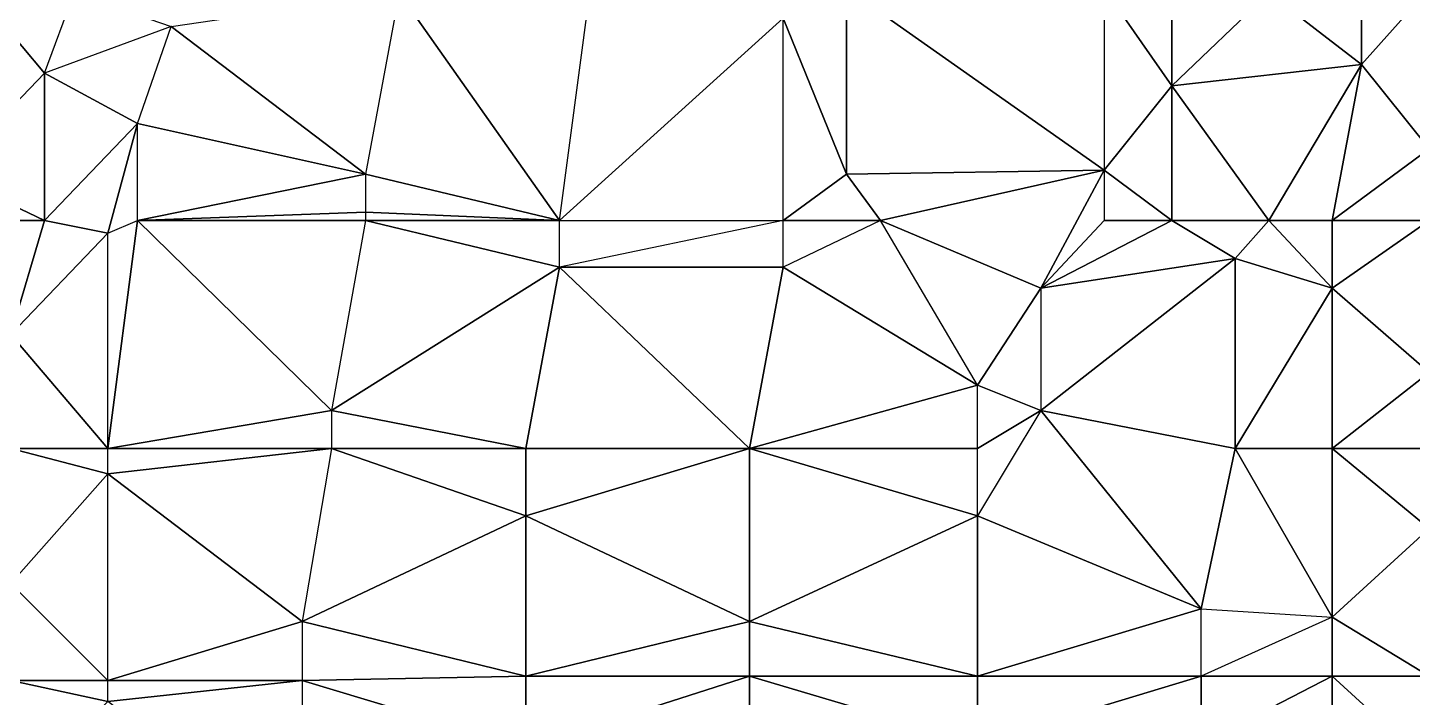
# Model space of a CAD drawing. Header units: metres. Extents: x 121.06818 to 121.07159, y 3.17836 to 3.18313.
# Drawn here: x 121.070904 to 121.071232, y 3.17901 to 3.1791687 of the extents above; entities that cross this region are included whole.
import ezdxf

# ---------------------------------------------------------------- set-up
doc = ezdxf.new("R2010")
doc.units = ezdxf.units.M

msp = doc.modelspace()

# ---------------------------------------------------------------- linework, layer by layer
at = {"layer": 'DELAUNEY2692', "color": 252}
msp.add_3dface([(121.070969, 3.178974, 0.0105), (121.071022, 3.178998, 0.01051), (121.070969, 3.179014, 0.0105)], dxfattribs=at)
at = {"layer": 'DELAUNEY2693', "color": 252}
msp.add_3dface([(121.071075, 3.178974, 0.01052), (121.071129, 3.178999, 0.01053), (121.071075, 3.179015, 0.01052)], dxfattribs=at)
at = {"layer": 'DELAUNEY2695', "color": 252}
msp.add_3dface([(121.071213, 3.178974, 0.01055), (121.071236, 3.178994, 0.01056), (121.071213, 3.179015, 0.01055)], dxfattribs=at)
at = {"layer": 'DELAUNEY2703', "color": 252}
msp.add_3dface([(121.071022, 3.178998, 0.01051), (121.071075, 3.178974, 0.01052), (121.071075, 3.179015, 0.01052)], dxfattribs=at)
at = {"layer": 'DELAUNEY2704', "color": 252}
msp.add_3dface([(121.071129, 3.178999, 0.01053), (121.071182, 3.178999, 0.01054), (121.071182, 3.179015, 0.01054)], dxfattribs=at)
at = {"layer": 'DELAUNEY2705', "color": 252}
msp.add_3dface([(121.071182, 3.178999, 0.01054), (121.071213, 3.178974, 0.01055), (121.071213, 3.179015, 0.01055)], dxfattribs=at)
at = {"layer": 'DELAUNEY2719', "color": 252}
msp.add_3dface([(121.070892, 3.178979, 0.01048), (121.070923, 3.179009, 0.01049), (121.0709, 3.179014, 0.01048)], dxfattribs=at)
at = {"layer": 'DELAUNEY2742', "color": 252}
msp.add_3dface([(121.070969, 3.178974, 0.0105), (121.070923, 3.179009, 0.01049), (121.070969, 3.179014, 0.0105)], dxfattribs=at)
at = {"layer": 'DELAUNEY2775', "color": 252}
msp.add_3dface([(121.071022, 3.178998, 0.01051), (121.071075, 3.179015, 0.01052), (121.071022, 3.179015, 0.01051)], dxfattribs=at)
at = {"layer": 'DELAUNEY2792', "color": 252}
msp.add_3dface([(121.070969, 3.179014, 0.0105), (121.070923, 3.179009, 0.01049), (121.070923, 3.179014, 0.01049)], dxfattribs=at)
at = {"layer": 'DELAUNEY2793', "color": 252}
msp.add_3dface([(121.070969, 3.179014, 0.0105), (121.071022, 3.178998, 0.01051), (121.071022, 3.179015, 0.01051)], dxfattribs=at)
at = {"layer": 'DELAUNEY2794', "color": 252}
msp.add_3dface([(121.071075, 3.179015, 0.01052), (121.071129, 3.178999, 0.01053), (121.071129, 3.179015, 0.01053)], dxfattribs=at)
at = {"layer": 'DELAUNEY2795', "color": 252}
msp.add_3dface([(121.071182, 3.178999, 0.01054), (121.071213, 3.179015, 0.01055), (121.071182, 3.179015, 0.01054)], dxfattribs=at)
at = {"layer": 'DELAUNEY2796', "color": 252}
msp.add_3dface([(121.071213, 3.179015, 0.01055), (121.071236, 3.178994, 0.01056), (121.071236, 3.179015, 0.01056)], dxfattribs=at)
at = {"layer": 'DELAUNEY2808', "color": 252}
msp.add_3dface([(121.0709, 3.179014, 0.01048), (121.070923, 3.179009, 0.01049), (121.070923, 3.179014, 0.01049)], dxfattribs=at)
at = {"layer": 'DELAUNEY2841', "color": 252}
msp.add_3dface([(121.070969, 3.179014, 0.0105), (121.071022, 3.179015, 0.01051), (121.070969, 3.179028, 0.0105)], dxfattribs=at)
at = {"layer": 'DELAUNEY2842', "color": 252}
msp.add_3dface([(121.071213, 3.179015, 0.01055), (121.071236, 3.179015, 0.01056), (121.071213, 3.179029, 0.01055)], dxfattribs=at)
at = {"layer": 'DELAUNEY2853', "color": 252}
msp.add_3dface([(121.071022, 3.179015, 0.01051), (121.071075, 3.179015, 0.01052), (121.071075, 3.179028, 0.01052)], dxfattribs=at)
at = {"layer": 'DELAUNEY2854', "color": 252}
msp.add_3dface([(121.071075, 3.179015, 0.01052), (121.071129, 3.179015, 0.01053), (121.071075, 3.179028, 0.01052)], dxfattribs=at)
at = {"layer": 'DELAUNEY2855', "color": 252}
msp.add_3dface([(121.071129, 3.179015, 0.01053), (121.071129, 3.178999, 0.01053), (121.071182, 3.179015, 0.01054)], dxfattribs=at)
at = {"layer": 'DELAUNEY2867', "color": 252}
msp.add_3dface([(121.071129, 3.179015, 0.01053), (121.071182, 3.179015, 0.01054), (121.071182, 3.179031, 0.01054)], dxfattribs=at)
at = {"layer": 'DELAUNEY2868', "color": 252}
msp.add_3dface([(121.071182, 3.179015, 0.01054), (121.071213, 3.179015, 0.01055), (121.071213, 3.179029, 0.01055)], dxfattribs=at)
at = {"layer": 'DELAUNEY2876', "color": 252}
msp.add_3dface([(121.0709, 3.179014, 0.01048), (121.070923, 3.179014, 0.01049), (121.0709, 3.179037, 0.01048)], dxfattribs=at)
at = {"layer": 'DELAUNEY2891', "color": 252}
msp.add_3dface([(121.070969, 3.179014, 0.0105), (121.070923, 3.179014, 0.01049), (121.070969, 3.179028, 0.0105)], dxfattribs=at)
at = {"layer": 'DELAUNEY2929', "color": 252}
msp.add_3dface([(121.070969, 3.179028, 0.0105), (121.070923, 3.179014, 0.01049), (121.070923, 3.179063, 0.01049)], dxfattribs=at)
at = {"layer": 'DELAUNEY2930', "color": 252}
msp.add_3dface([(121.071022, 3.179015, 0.01051), (121.071075, 3.179028, 0.01052), (121.071022, 3.179053, 0.01051)], dxfattribs=at)
at = {"layer": 'DELAUNEY2931', "color": 252}
msp.add_3dface([(121.071129, 3.179015, 0.01053), (121.071182, 3.179031, 0.01054), (121.071129, 3.179053, 0.01053)], dxfattribs=at)
at = {"layer": 'DELAUNEY2932', "color": 252}
msp.add_3dface([(121.071182, 3.179015, 0.01054), (121.071182, 3.179031, 0.01054), (121.071213, 3.179029, 0.01055)], dxfattribs=at)
at = {"layer": 'DELAUNEY2933', "color": 252}
msp.add_3dface([(121.071213, 3.179029, 0.01055), (121.071236, 3.179015, 0.01056), (121.071236, 3.17905, 0.01056)], dxfattribs=at)
at = {"layer": 'DELAUNEY2938', "color": 252}
msp.add_3dface([(121.070969, 3.179028, 0.0105), (121.071022, 3.179015, 0.01051), (121.071022, 3.179053, 0.01051)], dxfattribs=at)
at = {"layer": 'DELAUNEY2939', "color": 252}
msp.add_3dface([(121.071075, 3.179028, 0.01052), (121.071129, 3.179015, 0.01053), (121.071129, 3.179053, 0.01053)], dxfattribs=at)
at = {"layer": 'DELAUNEY2940', "color": 252}
msp.add_3dface([(121.071182, 3.179031, 0.01054), (121.071213, 3.179029, 0.01055), (121.07119, 3.179069, 0.01054)], dxfattribs=at)
at = {"layer": 'DELAUNEY2952', "color": 252}
msp.add_3dface([(121.0709, 3.179037, 0.01048), (121.070923, 3.179014, 0.01049), (121.070923, 3.179063, 0.01049)], dxfattribs=at)
at = {"layer": 'DELAUNEY2989', "color": 252}
msp.add_3dface([(121.070969, 3.179028, 0.0105), (121.071022, 3.179053, 0.01051), (121.070976, 3.179069, 0.0105)], dxfattribs=at)
at = {"layer": 'DELAUNEY2990', "color": 252}
msp.add_3dface([(121.071075, 3.179028, 0.01052), (121.071129, 3.179053, 0.01053), (121.071075, 3.179069, 0.01052)], dxfattribs=at)
at = {"layer": 'DELAUNEY2991', "color": 252}
msp.add_3dface([(121.071213, 3.179029, 0.01055), (121.071236, 3.17905, 0.01056), (121.071213, 3.179069, 0.01055)], dxfattribs=at)
at = {"layer": 'DELAUNEY3003', "color": 252}
msp.add_3dface([(121.071022, 3.179053, 0.01051), (121.071075, 3.179028, 0.01052), (121.071075, 3.179069, 0.01052)], dxfattribs=at)
at = {"layer": 'DELAUNEY3004', "color": 252}
msp.add_3dface([(121.071129, 3.179053, 0.01053), (121.071182, 3.179031, 0.01054), (121.071144, 3.179078, 0.01053)], dxfattribs=at)
at = {"layer": 'DELAUNEY3015', "color": 252}
msp.add_3dface([(121.0709, 3.179037, 0.01048), (121.070923, 3.179063, 0.01049), (121.0709, 3.179069, 0.01048)], dxfattribs=at)
at = {"layer": 'DELAUNEY3019', "color": 252}
msp.add_3dface([(121.070969, 3.179028, 0.0105), (121.070923, 3.179063, 0.01049), (121.070976, 3.179069, 0.0105)], dxfattribs=at)
at = {"layer": 'DELAUNEY3045', "color": 252}
msp.add_3dface([(121.070976, 3.179069, 0.0105), (121.071022, 3.179053, 0.01051), (121.071022, 3.179069, 0.01051)], dxfattribs=at)
at = {"layer": 'DELAUNEY3057', "color": 252}
msp.add_3dface([(121.071022, 3.179053, 0.01051), (121.071075, 3.179069, 0.01052), (121.071022, 3.179069, 0.01051)], dxfattribs=at)
at = {"layer": 'DELAUNEY3058', "color": 252}
msp.add_3dface([(121.071182, 3.179031, 0.01054), (121.07119, 3.179069, 0.01054), (121.071144, 3.179078, 0.01053)], dxfattribs=at)
at = {"layer": 'DELAUNEY3059', "color": 252}
msp.add_3dface([(121.07119, 3.179069, 0.01054), (121.071213, 3.179029, 0.01055), (121.071213, 3.179069, 0.01055)], dxfattribs=at)
at = {"layer": 'DELAUNEY3078', "color": 252}
msp.add_3dface([(121.071075, 3.179069, 0.01052), (121.071129, 3.179053, 0.01053), (121.071129, 3.179069, 0.01053)], dxfattribs=at)
at = {"layer": 'DELAUNEY3079', "color": 252}
msp.add_3dface([(121.07119, 3.179069, 0.01054), (121.071213, 3.179069, 0.01055), (121.071213, 3.179107, 0.01055)], dxfattribs=at)
at = {"layer": 'DELAUNEY3080', "color": 252}
msp.add_3dface([(121.071213, 3.179069, 0.01055), (121.071236, 3.17905, 0.01056), (121.071236, 3.179069, 0.01056)], dxfattribs=at)
at = {"layer": 'DELAUNEY3089', "color": 252}
msp.add_3dface([(121.070976, 3.179069, 0.0105), (121.070923, 3.179063, 0.01049), (121.070923, 3.179069, 0.01049)], dxfattribs=at)
at = {"layer": 'DELAUNEY3090', "color": 252}
msp.add_3dface([(121.071144, 3.179078, 0.01053), (121.071129, 3.179053, 0.01053), (121.071129, 3.179069, 0.01053)], dxfattribs=at)
at = {"layer": 'DELAUNEY3101', "color": 252}
msp.add_3dface([(121.0709, 3.179069, 0.01048), (121.070923, 3.179063, 0.01049), (121.070923, 3.179069, 0.01049)], dxfattribs=at)
at = {"layer": 'DELAUNEY3112', "color": 252}
msp.add_3dface([(121.071144, 3.179078, 0.01053), (121.07119, 3.179069, 0.01054), (121.07119, 3.179114, 0.01054)], dxfattribs=at)
at = {"layer": 'DELAUNEY3126', "color": 252}
msp.add_3dface([(121.071213, 3.179069, 0.01055), (121.071236, 3.179069, 0.01056), (121.071236, 3.179087, 0.01056)], dxfattribs=at)
at = {"layer": 'DELAUNEY3142', "color": 252}
msp.add_3dface([(121.070976, 3.179069, 0.0105), (121.071022, 3.179069, 0.01051), (121.070976, 3.179078, 0.0105)], dxfattribs=at)
at = {"layer": 'DELAUNEY3143', "color": 252}
msp.add_3dface([(121.071022, 3.179069, 0.01051), (121.071075, 3.179069, 0.01052), (121.07103, 3.179112, 0.01051)], dxfattribs=at)
at = {"layer": 'DELAUNEY3144', "color": 252}
msp.add_3dface([(121.071075, 3.179069, 0.01052), (121.071129, 3.179069, 0.01053), (121.071129, 3.179084, 0.01053)], dxfattribs=at)
at = {"layer": 'DELAUNEY3145', "color": 252}
msp.add_3dface([(121.071144, 3.179078, 0.01053), (121.071129, 3.179069, 0.01053), (121.071129, 3.179084, 0.01053)], dxfattribs=at)
at = {"layer": 'DELAUNEY3163', "color": 252}
msp.add_3dface([(121.0709, 3.179069, 0.01048), (121.070923, 3.179069, 0.01049), (121.0709, 3.179096, 0.01048)], dxfattribs=at)
at = {"layer": 'DELAUNEY3178', "color": 252}
msp.add_3dface([(121.070976, 3.179069, 0.0105), (121.070923, 3.179069, 0.01049), (121.070976, 3.179078, 0.0105)], dxfattribs=at)
at = {"layer": 'DELAUNEY3215', "color": 252}
msp.add_3dface([(121.070976, 3.179078, 0.0105), (121.070923, 3.179069, 0.01049), (121.07093, 3.179123, 0.01049)], dxfattribs=at)
at = {"layer": 'DELAUNEY3224', "color": 252}
msp.add_3dface([(121.070976, 3.179078, 0.0105), (121.071022, 3.179069, 0.01051), (121.07103, 3.179112, 0.01051)], dxfattribs=at)
at = {"layer": 'DELAUNEY3225', "color": 252}
msp.add_3dface([(121.071075, 3.179069, 0.01052), (121.071129, 3.179084, 0.01053), (121.071083, 3.179112, 0.01052)], dxfattribs=at)
at = {"layer": 'DELAUNEY3230', "color": 252}
msp.add_3dface([(121.071144, 3.179078, 0.01053), (121.071129, 3.179084, 0.01053), (121.071144, 3.179107, 0.01052)], dxfattribs=at)
at = {"layer": 'DELAUNEY3231', "color": 252}
msp.add_3dface([(121.071213, 3.179069, 0.01055), (121.071236, 3.179087, 0.01056), (121.071213, 3.179107, 0.01055)], dxfattribs=at)
at = {"layer": 'DELAUNEY3252', "color": 252}
msp.add_3dface([(121.0709, 3.179096, 0.01048), (121.070923, 3.179069, 0.01049), (121.070923, 3.17912, 0.01049)], dxfattribs=at)
at = {"layer": 'DELAUNEY3277', "color": 252}
msp.add_3dface([(121.07103, 3.179112, 0.01051), (121.071075, 3.179069, 0.01052), (121.071083, 3.179112, 0.01052)], dxfattribs=at)
at = {"layer": 'DELAUNEY3278', "color": 252}
msp.add_3dface([(121.071083, 3.179112, 0.01052), (121.071129, 3.179084, 0.01053), (121.071106, 3.179123, 0.01052)], dxfattribs=at)
at = {"layer": 'DELAUNEY3279', "color": 252}
msp.add_3dface([(121.07119, 3.179069, 0.01054), (121.071213, 3.179107, 0.01055), (121.07119, 3.179114, 0.01054)], dxfattribs=at)
at = {"layer": 'DELAUNEY3280', "color": 252}
msp.add_3dface([(121.071213, 3.179107, 0.01055), (121.071236, 3.179087, 0.01056), (121.071236, 3.179123, 0.01056)], dxfattribs=at)
at = {"layer": 'DELAUNEY3292', "color": 252}
msp.add_3dface([(121.071144, 3.179078, 0.01053), (121.07119, 3.179114, 0.01054), (121.071144, 3.179107, 0.01052)], dxfattribs=at)
at = {"layer": 'DELAUNEY3305', "color": 252}
msp.add_3dface([(121.0709, 3.179096, 0.01048), (121.070923, 3.17912, 0.01049), (121.070908, 3.179123, 0.01048)], dxfattribs=at)
at = {"layer": 'DELAUNEY3306', "color": 252}
msp.add_3dface([(121.070923, 3.179069, 0.01049), (121.070923, 3.17912, 0.01049), (121.07093, 3.179123, 0.01049)], dxfattribs=at)
at = {"layer": 'DELAUNEY3307', "color": 252}
msp.add_3dface([(121.070976, 3.179078, 0.0105), (121.07093, 3.179123, 0.01049), (121.070984, 3.179123, 0.0105)], dxfattribs=at)
at = {"layer": 'DELAUNEY3308', "color": 252}
msp.add_3dface([(121.070976, 3.179078, 0.0105), (121.07103, 3.179112, 0.01051), (121.070984, 3.179123, 0.0105)], dxfattribs=at)
at = {"layer": 'DELAUNEY3309', "color": 252}
msp.add_3dface([(121.071144, 3.179107, 0.01052), (121.071129, 3.179084, 0.01053), (121.071106, 3.179123, 0.01052)], dxfattribs=at)
at = {"layer": 'DELAUNEY3310', "color": 252}
msp.add_3dface([(121.07119, 3.179114, 0.01054), (121.071213, 3.179107, 0.01055), (121.071198, 3.179123, 0.01054)], dxfattribs=at)
at = {"layer": 'DELAUNEY3322', "color": 252}
msp.add_3dface([(121.070923, 3.17912, 0.01049), (121.07093, 3.179123, 0.01049), (121.07093, 3.179146, 0.01049)], dxfattribs=at)
at = {"layer": 'DELAUNEY3323', "color": 252}
msp.add_3dface([(121.07103, 3.179112, 0.01051), (121.071083, 3.179112, 0.01052), (121.071083, 3.179123, 0.01052)], dxfattribs=at)
at = {"layer": 'DELAUNEY3324', "color": 252}
msp.add_3dface([(121.071144, 3.179107, 0.01052), (121.07119, 3.179114, 0.01054), (121.071175, 3.179123, 0.01053)], dxfattribs=at)
at = {"layer": 'DELAUNEY3340', "color": 252}
msp.add_3dface([(121.070984, 3.179123, 0.0105), (121.07103, 3.179112, 0.01051), (121.07103, 3.179123, 0.01051)], dxfattribs=at)
at = {"layer": 'DELAUNEY3341', "color": 252}
msp.add_3dface([(121.071106, 3.179123, 0.01052), (121.071083, 3.179112, 0.01052), (121.071083, 3.179123, 0.01052)], dxfattribs=at)
at = {"layer": 'DELAUNEY3342', "color": 252}
msp.add_3dface([(121.071144, 3.179107, 0.01052), (121.071175, 3.179123, 0.01053), (121.071159, 3.179123, 0.01052)], dxfattribs=at)
at = {"layer": 'DELAUNEY3343', "color": 252}
msp.add_3dface([(121.071144, 3.179107, 0.01052), (121.071175, 3.179123, 0.01053), (121.071159, 3.179135, 0.01052)], dxfattribs=at)
at = {"layer": 'DELAUNEY3356', "color": 252}
msp.add_3dface([(121.071175, 3.179123, 0.01053), (121.07119, 3.179114, 0.01054), (121.071198, 3.179123, 0.01054)], dxfattribs=at)
at = {"layer": 'DELAUNEY3367', "color": 252}
msp.add_3dface([(121.071159, 3.179123, 0.01052), (121.071144, 3.179107, 0.01052), (121.071159, 3.179135, 0.01052)], dxfattribs=at)
at = {"layer": 'DELAUNEY3383', "color": 252}
msp.add_3dface([(121.070885, 3.179123, 0.01047), (121.0709, 3.179096, 0.01048), (121.070908, 3.179123, 0.01048)], dxfattribs=at)
at = {"layer": 'DELAUNEY3384', "color": 252}
msp.add_3dface([(121.070984, 3.179123, 0.0105), (121.07093, 3.179123, 0.01049), (121.070984, 3.179125, 0.0105)], dxfattribs=at)
at = {"layer": 'DELAUNEY3385', "color": 252}
msp.add_3dface([(121.071159, 3.179123, 0.01052), (121.071175, 3.179123, 0.01053), (121.071159, 3.179135, 0.01052)], dxfattribs=at)
at = {"layer": 'DELAUNEY3386', "color": 252}
msp.add_3dface([(121.071213, 3.179107, 0.01055), (121.071236, 3.179123, 0.01056), (121.071213, 3.179123, 0.01055)], dxfattribs=at)
at = {"layer": 'DELAUNEY3407', "color": 252}
msp.add_3dface([(121.070908, 3.179123, 0.01048), (121.070923, 3.17912, 0.01049), (121.07093, 3.179146, 0.01049)], dxfattribs=at)
at = {"layer": 'DELAUNEY3418', "color": 252}
msp.add_3dface([(121.071198, 3.179123, 0.01054), (121.071213, 3.179107, 0.01055), (121.071213, 3.179123, 0.01055)], dxfattribs=at)
at = {"layer": 'DELAUNEY3436', "color": 252}
msp.add_3dface([(121.070885, 3.179123, 0.01047), (121.070908, 3.179123, 0.01048), (121.070885, 3.179134, 0.01047)], dxfattribs=at)
at = {"layer": 'DELAUNEY3450', "color": 252}
msp.add_3dface([(121.070984, 3.179123, 0.0105), (121.07103, 3.179123, 0.01051), (121.070984, 3.179125, 0.0105)], dxfattribs=at)
at = {"layer": 'DELAUNEY3451', "color": 252}
msp.add_3dface([(121.07103, 3.179112, 0.01051), (121.07103, 3.179123, 0.01051), (121.071083, 3.179123, 0.01052)], dxfattribs=at)
at = {"layer": 'DELAUNEY3452', "color": 252}
msp.add_3dface([(121.071198, 3.179123, 0.01054), (121.071213, 3.179123, 0.01055), (121.07122, 3.17916, 0.01055)], dxfattribs=at)
at = {"layer": 'DELAUNEY3453', "color": 252}
msp.add_3dface([(121.071213, 3.179123, 0.01055), (121.071236, 3.179123, 0.01056), (121.071236, 3.17914, 0.01056)], dxfattribs=at)
at = {"layer": 'DELAUNEY3462', "color": 252}
msp.add_3dface([(121.07103, 3.179123, 0.01051), (121.071083, 3.179123, 0.01052), (121.071083, 3.179171, 0.01052)], dxfattribs=at)
at = {"layer": 'DELAUNEY3463', "color": 252}
msp.add_3dface([(121.071106, 3.179123, 0.01052), (121.071083, 3.179123, 0.01052), (121.071098, 3.179134, 0.01052)], dxfattribs=at)
at = {"layer": 'DELAUNEY3474', "color": 252}
msp.add_3dface([(121.071098, 3.179134, 0.01052), (121.071083, 3.179123, 0.01052), (121.071083, 3.179171, 0.01052)], dxfattribs=at)
at = {"layer": 'DELAUNEY3475', "color": 252}
msp.add_3dface([(121.071106, 3.179123, 0.01052), (121.071098, 3.179134, 0.01052), (121.071159, 3.179135, 0.01052)], dxfattribs=at)
at = {"layer": 'DELAUNEY3490', "color": 252}
msp.add_3dface([(121.070984, 3.179125, 0.0105), (121.07093, 3.179123, 0.01049), (121.070984, 3.179134, 0.0105)], dxfattribs=at)
at = {"layer": 'DELAUNEY3514', "color": 252}
msp.add_3dface([(121.070984, 3.179125, 0.0105), (121.07103, 3.179123, 0.01051), (121.070984, 3.179134, 0.0105)], dxfattribs=at)
at = {"layer": 'DELAUNEY3515', "color": 252}
msp.add_3dface([(121.071175, 3.179123, 0.01053), (121.071198, 3.179123, 0.01054), (121.071175, 3.179155, 0.01053)], dxfattribs=at)
at = {"layer": 'DELAUNEY3527', "color": 252}
msp.add_3dface([(121.070984, 3.179134, 0.0105), (121.07093, 3.179123, 0.01049), (121.07093, 3.179146, 0.01049)], dxfattribs=at)
at = {"layer": 'DELAUNEY3528', "color": 252}
msp.add_3dface([(121.071159, 3.179135, 0.01052), (121.071144, 3.179107, 0.01052), (121.071106, 3.179123, 0.01052)], dxfattribs=at)
at = {"layer": 'DELAUNEY3541', "color": 252}
msp.add_3dface([(121.070885, 3.179134, 0.01047), (121.070908, 3.179123, 0.01048), (121.070908, 3.179158, 0.01048)], dxfattribs=at)
at = {"layer": 'DELAUNEY3542', "color": 252}
msp.add_3dface([(121.070984, 3.179134, 0.0105), (121.07103, 3.179123, 0.01051), (121.070992, 3.179177, 0.0105)], dxfattribs=at)
at = {"layer": 'DELAUNEY3543', "color": 252}
msp.add_3dface([(121.071159, 3.179135, 0.01052), (121.071175, 3.179123, 0.01053), (121.071175, 3.179155, 0.01053)], dxfattribs=at)
at = {"layer": 'DELAUNEY3544', "color": 252}
msp.add_3dface([(121.071213, 3.179123, 0.01055), (121.071236, 3.17914, 0.01056), (121.07122, 3.17916, 0.01055)], dxfattribs=at)
at = {"layer": 'DELAUNEY3558', "color": 252}
msp.add_3dface([(121.070908, 3.179123, 0.01048), (121.07093, 3.179146, 0.01049), (121.070908, 3.179158, 0.01048)], dxfattribs=at)
at = {"layer": 'DELAUNEY3559', "color": 252}
msp.add_3dface([(121.070984, 3.179134, 0.0105), (121.07093, 3.179146, 0.01049), (121.070938, 3.179169, 0.01049)], dxfattribs=at)
at = {"layer": 'DELAUNEY3570', "color": 252}
msp.add_3dface([(121.071159, 3.179135, 0.01052), (121.071175, 3.179155, 0.01053), (121.071159, 3.179178, 0.01052)], dxfattribs=at)
at = {"layer": 'DELAUNEY3581', "color": 252}
msp.add_3dface([(121.070885, 3.179134, 0.01047), (121.070908, 3.179158, 0.01048), (121.070892, 3.179177, 0.01047)], dxfattribs=at)
at = {"layer": 'DELAUNEY3582', "color": 252}
msp.add_3dface([(121.071175, 3.179155, 0.01053), (121.071198, 3.179123, 0.01054), (121.07122, 3.17916, 0.01055)], dxfattribs=at)
at = {"layer": 'DELAUNEY3593', "color": 252}
msp.add_3dface([(121.070908, 3.179158, 0.01048), (121.07093, 3.179146, 0.01049), (121.070938, 3.179169, 0.01049)], dxfattribs=at)
at = {"layer": 'DELAUNEY3594', "color": 252}
msp.add_3dface([(121.07122, 3.17916, 0.01055), (121.071236, 3.17914, 0.01056), (121.071236, 3.179178, 0.01056)], dxfattribs=at)
at = {"layer": 'DELAUNEY3599', "color": 252}
msp.add_3dface([(121.07103, 3.179123, 0.01051), (121.071037, 3.179176, 0.01051), (121.071083, 3.179171, 0.01052)], dxfattribs=at)
at = {"layer": 'DELAUNEY3600', "color": 252}
msp.add_3dface([(121.07103, 3.179123, 0.01051), (121.071037, 3.179176, 0.01051), (121.070992, 3.179177, 0.0105)], dxfattribs=at)
at = {"layer": 'DELAUNEY3618', "color": 252}
msp.add_3dface([(121.071098, 3.179134, 0.01052), (121.071083, 3.179171, 0.01052), (121.071098, 3.179178, 0.01052)], dxfattribs=at)
at = {"layer": 'DELAUNEY3619', "color": 252}
msp.add_3dface([(121.071159, 3.179135, 0.01052), (121.071098, 3.179134, 0.01052), (121.071098, 3.179178, 0.01052)], dxfattribs=at)
at = {"layer": 'DELAUNEY3634', "color": 252}
msp.add_3dface([(121.070984, 3.179134, 0.0105), (121.070938, 3.179169, 0.01049), (121.070992, 3.179177, 0.0105)], dxfattribs=at)
at = {"layer": 'DELAUNEY3635', "color": 252}
msp.add_3dface([(121.071175, 3.179155, 0.01053), (121.07122, 3.17916, 0.01055), (121.071198, 3.179177, 0.01054)], dxfattribs=at)
at = {"layer": 'DELAUNEY3647', "color": 252}
msp.add_3dface([(121.071175, 3.179155, 0.01053), (121.071198, 3.179177, 0.01054), (121.071175, 3.179178, 0.01053)], dxfattribs=at)
at = {"layer": 'DELAUNEY3663', "color": 252}
msp.add_3dface([(121.071159, 3.179135, 0.01052), (121.071098, 3.179178, 0.01052), (121.071159, 3.179178, 0.01052)], dxfattribs=at)
at = {"layer": 'DELAUNEY3664', "color": 252}
msp.add_3dface([(121.071198, 3.179177, 0.01054), (121.07122, 3.17916, 0.01055), (121.07122, 3.179178, 0.01055)], dxfattribs=at)
at = {"layer": 'DELAUNEY3680', "color": 252}
msp.add_3dface([(121.070892, 3.179177, 0.01047), (121.070908, 3.179158, 0.01048), (121.070915, 3.179177, 0.01048)], dxfattribs=at)
at = {"layer": 'DELAUNEY3683', "color": 252}
msp.add_3dface([(121.071159, 3.179178, 0.01052), (121.071175, 3.179155, 0.01053), (121.071175, 3.179178, 0.01053)], dxfattribs=at)
at = {"layer": 'DELAUNEY3694', "color": 252}
msp.add_3dface([(121.07122, 3.17916, 0.01055), (121.071236, 3.179178, 0.01056), (121.07122, 3.179178, 0.01055)], dxfattribs=at)
at = {"layer": 'DELAUNEY3703', "color": 252}
msp.add_3dface([(121.070908, 3.179158, 0.01048), (121.070915, 3.179177, 0.01048), (121.070938, 3.179169, 0.01049)], dxfattribs=at)

doc.saveas('drawing.dxf')
